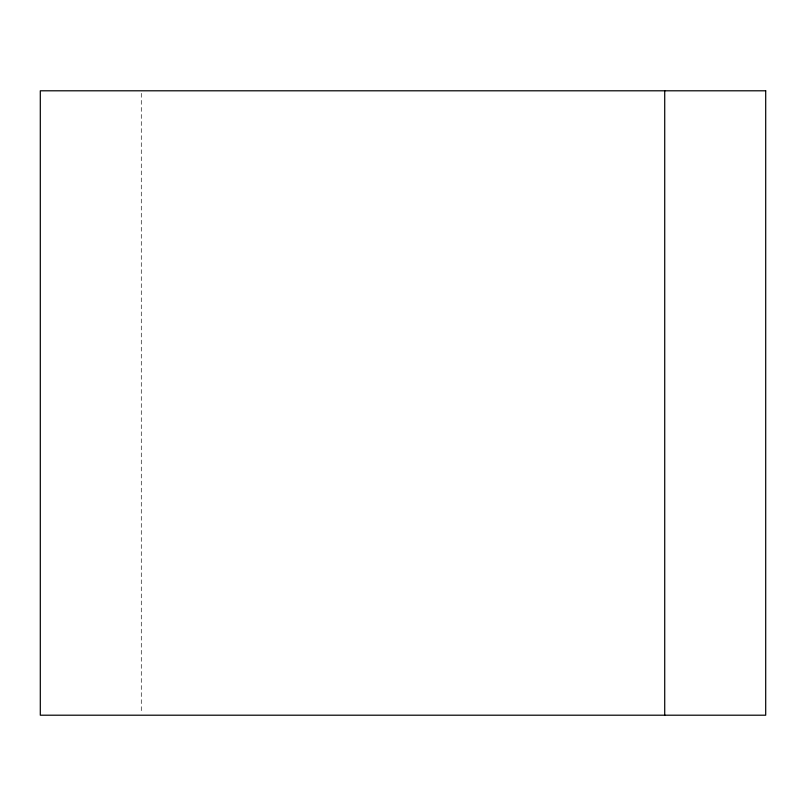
<?xml version="1.0" encoding="UTF-8"?>
<svg xmlns="http://www.w3.org/2000/svg" width="806" height="806" viewBox="0 0 806 806"><rect width="100%" height="100%" fill="white"/><g stroke="black" fill="none" stroke-linecap="round" stroke-linejoin="round"><path stroke-width="0.6" stroke-dasharray="4.03 3.02" d="M141.282 93.315L141.282 712.685"/><path stroke-width="1.21" d="M664.718 90.796L664.718 715.204M765.7 90.796L40.3 90.796L40.3 715.204L765.7 715.204L765.7 90.796"/></g></svg>
